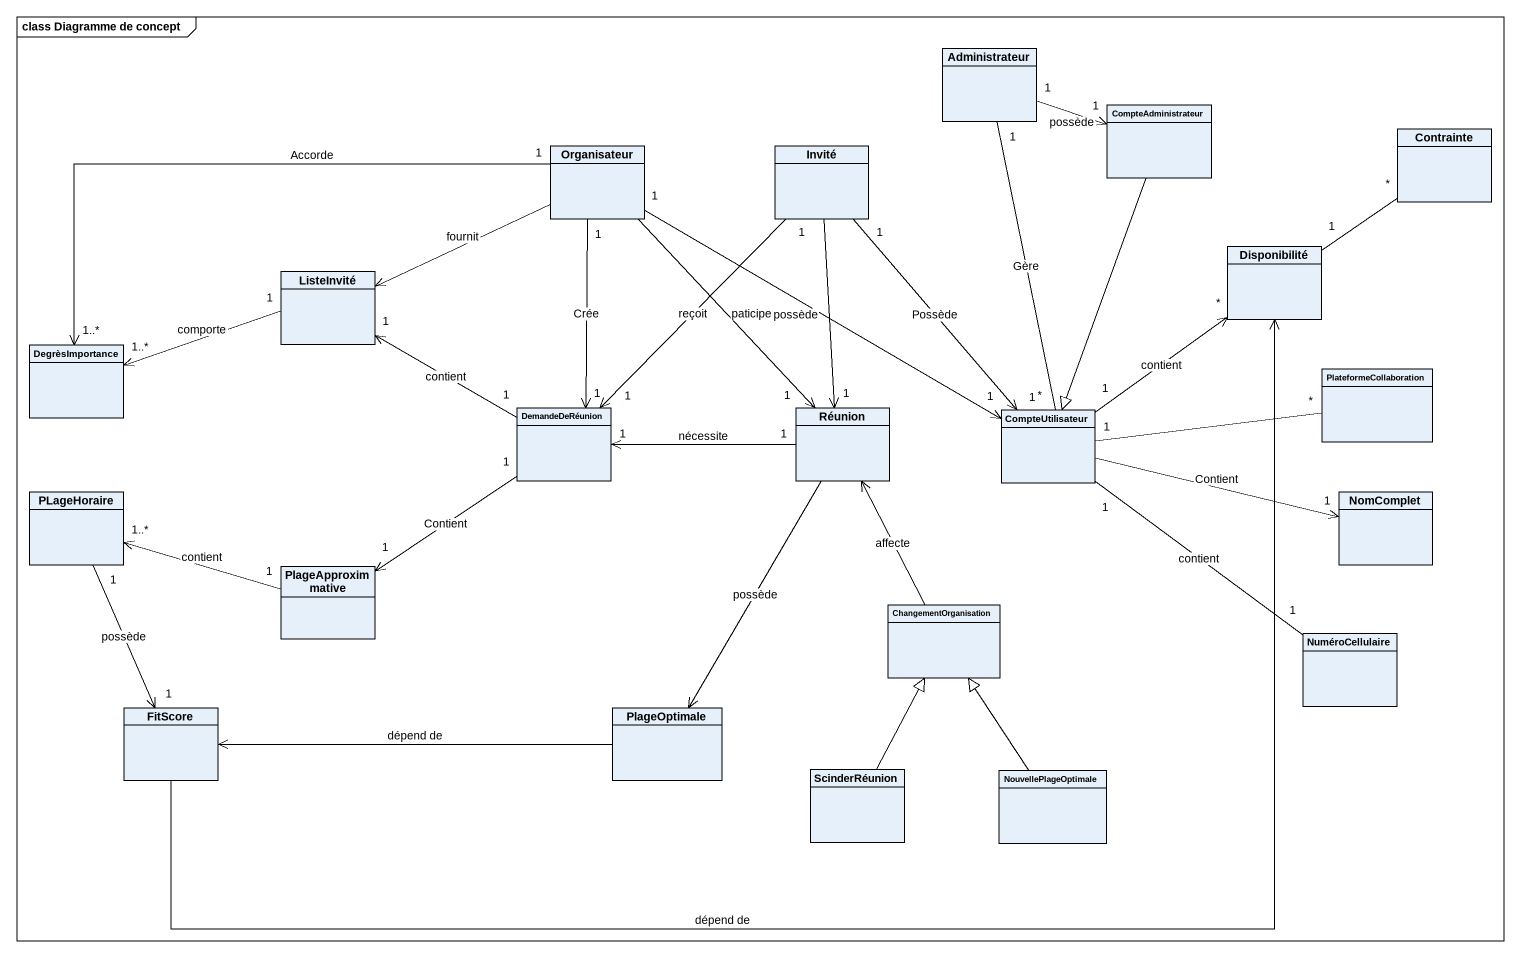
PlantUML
@startuml
mainframe class Diagramme de concept
hide circle
hide empty members
class Administrateur
class CompteAdministrateur
class Contrainte
class Organisateur
class Invité
class ListeInvité
class Disponibilité
class DegrèsImportance
class PlateformeCollaboration
class DemandeDeRéunion
class Réunion
class CompteUtilisateur
class PLageHoraire
class NomComplet
class PlageApproximmative
class ChangementOrganisation
class NuméroCellulaire
class FitScore
class PlageOptimale
class ScinderRéunion
class NouvellePlageOptimale
Administrateur "1" -right-> "1" CompteAdministrateur : possède
Administrateur "1" -- "*" CompteUtilisateur : Gère
CompteAdministrateur --|> CompteUtilisateur
Organisateur "1" --> "1" DemandeDeRéunion : Crée
Organisateur --> "1" Réunion : paticipe
Organisateur "1" -right-> "1" CompteUtilisateur : possède
Invité --> "1" Réunion
Invité "1" --> "1" CompteUtilisateur : Possède
ListeInvité <-right- Organisateur : fournit
ListeInvité "1" <-right- "1" DemandeDeRéunion : contient
Disponibilité "1" -up- "*" Contrainte
Disponibilité "*" <-- "1" CompteUtilisateur : contient
DegrèsImportance "1..*" <-right- "1" Organisateur : Accorde
DegrèsImportance "1..*" <-right- "1" ListeInvité : comporte
DemandeDeRéunion "1" <-up- "1" Invité : reçoit
DemandeDeRéunion "1" <-right- "1" Réunion : nécessite
CompteUtilisateur "1" -right- "*" PlateformeCollaboration
CompteUtilisateur -right-> "1" NomComplet : Contient
CompteUtilisateur "1" -- "1" NuméroCellulaire : contient
PLageHoraire "1..*" <-right- "1" PlageApproximmative : contient
PLageHoraire "1" --> "1" FitScore : possède
PlageApproximmative "1" <-up- "1" DemandeDeRéunion : Contient
ChangementOrganisation -up-> Réunion : affecte
FitScore -right-> Disponibilité : dépend de
FitScore <-right- PlageOptimale : dépend de
PlageOptimale <-up- Réunion : possède
ScinderRéunion -up-|> ChangementOrganisation
NouvellePlageOptimale -up-|> ChangementOrganisation
@enduml
